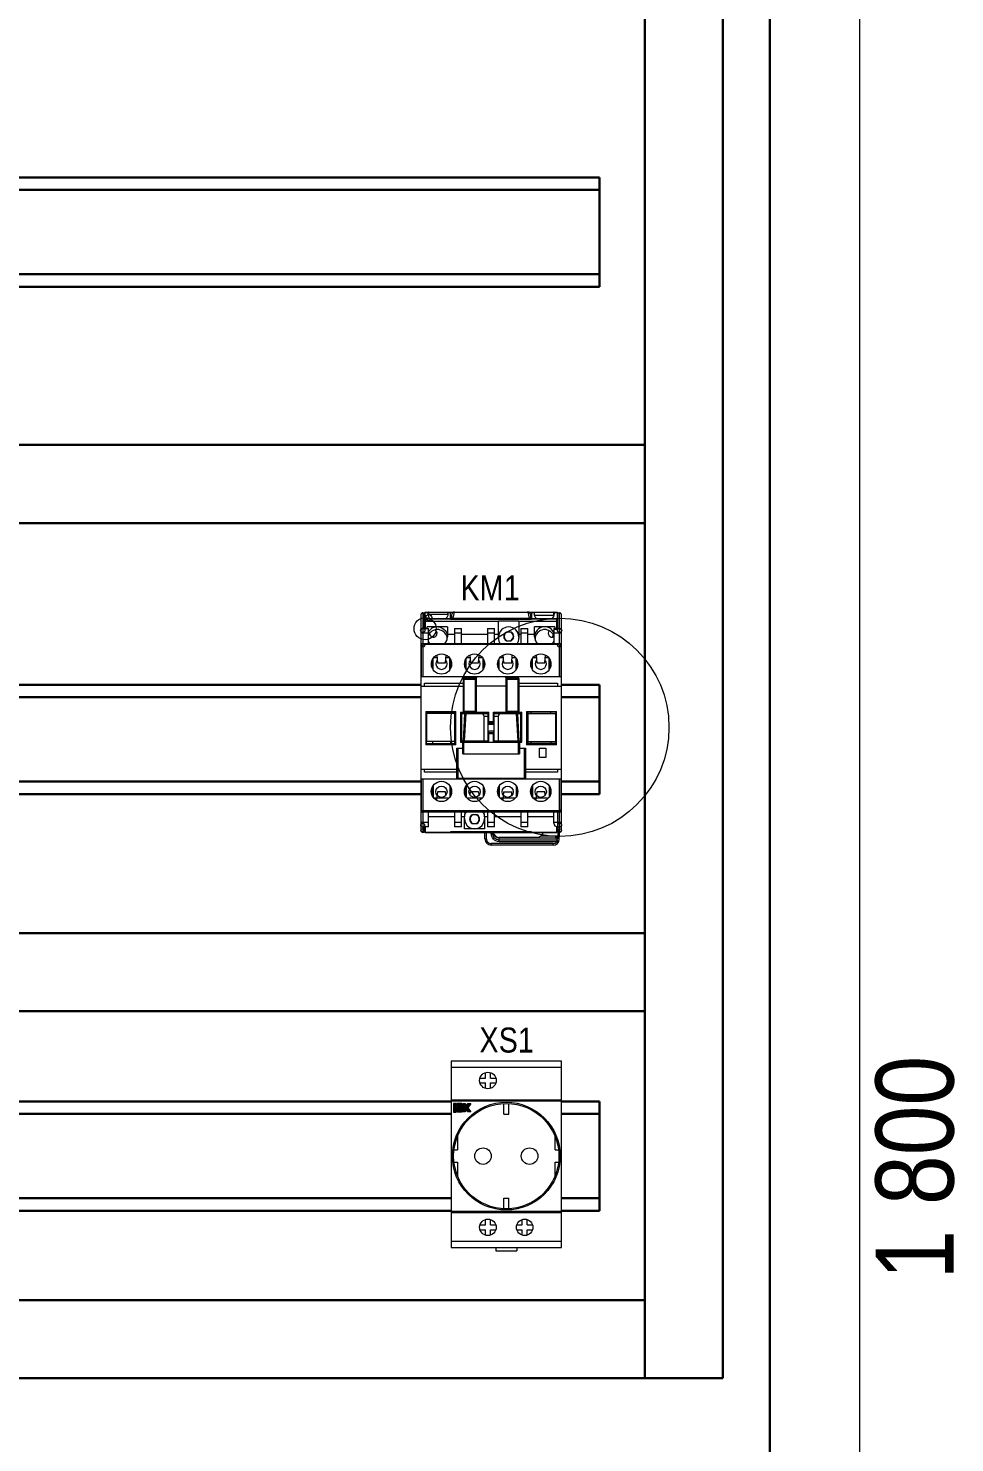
# Model space of a CAD drawing. Header units: millimetres. Extents: x -6000 to 26000, y -6000 to 26000.
# Drawn here: x 127.7 to 168.9, y -3089.5 to -3026.5 of the extents above; entities that cross this region are included whole.
import ezdxf

# ---------------------------------------------------------------- set-up
doc = ezdxf.new("R2010")
doc.units = ezdxf.units.MM
doc.header["$MEASUREMENT"] = 0
for name, color, linetype, lineweight in [('Чертеж и Рисунок_Ном._пера__1', 7, 'Continuous', 15), ('Чертеж и Рисунок_Ном._пера__2', 8, 'Continuous', 15), ('Чертеж и Рисунок_Ном._пера__21', 7, 'Continuous', 30), ('Чертеж и Рисунок_Ном._пера__7', 7, 'Continuous', 15)]:
    doc.layers.add(name, color=color, linetype=linetype, lineweight=lineweight)
for name, color, linetype, lineweight, true_color in [('Чертеж и Рисунок_Ном._пера__25', 7, 'Continuous', 0, 0x5555ff), ('Чертеж и Рисунок_Ном._пера__8', 7, 'Continuous', 15, 0xa80f02), ('Чертеж и Рисунок_Ном._пера__85', 7, 'Continuous', 5, 0x66b7ff), ('Чертеж и Рисунок_Ном._пера__9', 7, 'Continuous', 15, 0x3dad99)]:
    doc.layers.add(name, color=color, linetype=linetype, lineweight=lineweight, true_color=true_color)
doc.styles.add('СГЕНЕРИР_СТИЛЬ_1', font='ARIALN.TTF')

msp = doc.modelspace()

# ---------------------------------------------------------------- hatches: boundary and pattern name
at = {"layer": 'Чертеж и Рисунок_Ном._пера__2', "linetype": 'Continuous', "lineweight": 15}
msp.add_hatch(color=8, dxfattribs=at).paths.add_polyline_path([(146.725, -3074.35), (146.725, -3074.451), (146.965, -3074.451), (146.965, -3074.35)])
at = {"layer": 'Чертеж и Рисунок_Ном._пера__8', "linetype": 'Continuous', "lineweight": 15, "true_color": 0xa80f02}
for points in [[(146.689, -3074.452), (146.689, -3074.35), (146.587, -3074.35), (146.587, -3074.452)], [(146.689, -3074.485), (146.587, -3074.485), (146.587, -3074.726), (146.689, -3074.726)], [(146.723, -3074.484), (146.723, -3074.724), (146.965, -3074.724), (146.965, -3074.622), (146.827, -3074.622), (146.827, -3074.587), (146.965, -3074.587), (146.965, -3074.484)], [(147.001, -3074.721), (147.105, -3074.721), (147.105, -3074.589), (147.14, -3074.589), (147.225, -3074.72), (147.354, -3074.72), (147.228, -3074.537), (147.353, -3074.35), (147.229, -3074.35), (147.14, -3074.485), (147.104, -3074.485), (147.104, -3074.35), (147.001, -3074.35)]]:
    msp.add_hatch(color=14, dxfattribs=at).paths.add_polyline_path(points)

# ---------------------------------------------------------------- linework, layer by layer
at = {"layer": 'Чертеж и Рисунок_Ном._пера__2', "color": 8, "linetype": 'Continuous', "lineweight": 15}
msp.add_lwpolyline([(146.725, -3074.451), (146.965, -3074.451), (146.965, -3074.35), (146.725, -3074.35)], close=True, dxfattribs=at)
at = {"layer": 'Чертеж и Рисунок_Ном._пера__21', "color": 7, "linetype": 'Continuous', "lineweight": 30}
for p, q in [((160.671, -2951.991), (160.671, -3202.374)), ((155.101, -3086.582), (155.101, -2961.611)), ((158.578, -2961.611), (158.578, -3086.582)), ((106.117, -3033.098), (153.086, -3033.098)), ((153.086, -3037.965), (153.086, -3033.098)), ((106.117, -3033.654), (153.086, -3033.654)), ((153.086, -3037.409), (106.11, -3037.409)), ((153.086, -3037.965), (106.117, -3037.965)), ((82.773, -3045.014), (155.101, -3045.014)), ((155.101, -3045.014), (155.101, -3048.491)), ((155.101, -3048.491), (82.773, -3048.491)), ((104.499, -3055.692), (145.135, -3055.692)), ((151.393, -3055.692), (153.086, -3055.692)), ((153.086, -3060.56), (153.086, -3055.692)), ((104.499, -3056.249), (145.135, -3056.249)), ((151.393, -3056.249), (153.086, -3056.249)), ((145.142, -3060.003), (104.499, -3060.003)), ((153.086, -3060.004), (151.393, -3060.004)), ((104.499, -3060.56), (145.135, -3060.56)), ((153.086, -3060.56), (151.393, -3060.56)), ((82.773, -3066.752), (155.101, -3066.752)), ((155.101, -3066.752), (155.101, -3070.229)), ((155.101, -3070.229), (82.773, -3070.229)), ((117.76, -3074.253), (146.484, -3074.253)), ((151.393, -3074.253), (153.086, -3074.253)), ((153.086, -3079.12), (153.086, -3074.253)), ((117.76, -3074.809), (146.484, -3074.809)), ((151.393, -3074.809), (153.086, -3074.809)), ((117.76, -3078.564), (146.484, -3078.564)), ((117.76, -3079.12), (146.485, -3079.12)), ((153.086, -3078.564), (151.393, -3078.564)), ((153.086, -3079.12), (151.393, -3079.12)), ((82.773, -3083.105), (155.101, -3083.105)), ((155.101, -3083.105), (155.101, -3086.582)), ((155.101, -3086.582), (82.773, -3086.582)), ((158.578, -3086.582), (155.101, -3086.582))]:
    msp.add_line(p, q, dxfattribs=at)
at = {"layer": 'Чертеж и Рисунок_Ном._пера__7', "color": 7, "linetype": 'Continuous', "lineweight": 15}
for p, q in [((145.135, -3052.575), (145.135, -3061.941)), ((145.218, -3052.491), (145.218, -3053.861)), ((145.218, -3052.491), (145.302, -3052.491)), ((145.302, -3052.51), (145.218, -3052.51)), ((145.302, -3053.194), (145.302, -3052.491)), ((145.311, -3052.464), (145.311, -3053.193)), ((145.311, -3052.464), (145.459, -3052.464)), ((145.45, -3052.495), (145.311, -3052.495)), ((145.45, -3052.495), (145.448, -3052.528)), ((145.477, -3052.464), (145.477, -3052.567)), ((145.477, -3052.464), (146.602, -3052.464)), ((146.345, -3052.567), (145.477, -3052.567)), ((146.352, -3052.528), (146.35, -3052.495)), ((146.451, -3052.495), (146.35, -3052.495)), ((146.451, -3052.764), (146.451, -3052.464)), ((146.498, -3052.594), (146.498, -3052.772)), ((146.567, -3052.728), (146.637, -3052.454)), ((146.637, -3052.454), (149.891, -3052.454)), ((149.891, -3052.454), (149.961, -3052.728)), ((149.928, -3052.464), (151.051, -3052.464)), ((150.03, -3052.772), (150.03, -3052.594)), ((150.077, -3052.764), (150.077, -3052.464)), ((150.178, -3052.495), (150.077, -3052.495)), ((150.178, -3052.495), (150.176, -3052.528)), ((150.181, -3052.599), (151.051, -3052.599)), ((151.051, -3052.599), (151.051, -3052.464)), ((151.069, -3052.464), (151.217, -3052.464)), ((151.08, -3052.528), (151.078, -3052.495)), ((151.217, -3052.495), (151.078, -3052.495)), ((151.217, -3053.193), (151.217, -3052.464)), ((151.226, -3052.491), (151.226, -3053.194)), ((151.226, -3052.491), (151.31, -3052.491)), ((151.31, -3052.51), (151.226, -3052.51)), ((151.31, -3053.861), (151.31, -3052.491)), ((151.393, -3053.247), (151.393, -3052.575)), ((145.218, -3053.175), (145.302, -3053.175)), ((145.218, -3053.194), (145.472, -3053.194)), ((145.33, -3052.764), (145.33, -3053.194)), ((146.453, -3052.764), (145.33, -3052.764)), ((146.453, -3052.768), (145.33, -3052.768)), ((148.594, -3052.884), (145.33, -3052.884)), ((145.417, -3053.194), (145.417, -3053.117)), ((145.819, -3053.117), (145.417, -3053.117)), ((145.472, -3053.861), (145.472, -3053.194)), ((146.321, -3053.117), (145.918, -3053.117)), ((146.321, -3053.117), (146.321, -3053.555)), ((146.453, -3052.772), (146.453, -3052.764)), ((146.453, -3052.772), (150.068, -3052.772)), ((146.567, -3052.728), (149.961, -3052.728)), ((146.633, -3053.194), (146.633, -3053.861)), ((146.633, -3053.194), (146.946, -3053.194)), ((146.946, -3053.861), (146.946, -3053.194)), ((148.108, -3053.194), (148.108, -3053.861)), ((148.108, -3053.194), (148.42, -3053.194)), ((148.42, -3053.861), (148.42, -3053.194)), ((148.594, -3053.618), (148.594, -3052.866)), ((149.498, -3052.866), (148.594, -3052.866)), ((149.157, -3053.347), (148.942, -3053.347)), ((149.498, -3052.866), (149.498, -3053.618)), ((151.191, -3052.884), (149.498, -3052.884)), ((149.582, -3053.194), (149.582, -3053.861)), ((149.582, -3053.194), (149.895, -3053.194)), ((149.895, -3053.861), (149.895, -3053.194)), ((150.068, -3052.764), (150.068, -3052.772)), ((151.191, -3052.764), (150.068, -3052.764)), ((151.191, -3052.768), (150.068, -3052.768)), ((150.2, -3053.555), (150.2, -3053.117)), ((150.603, -3053.117), (150.2, -3053.117)), ((151.104, -3053.117), (150.702, -3053.117)), ((151.056, -3053.194), (151.056, -3053.861)), ((151.056, -3053.194), (151.31, -3053.194)), ((151.056, -3053.224), (151.195, -3053.224)), ((151.104, -3053.117), (151.104, -3053.194)), ((151.191, -3053.194), (151.191, -3052.764)), ((151.195, -3053.224), (151.195, -3053.194)), ((151.226, -3053.175), (151.31, -3053.175)), ((151.393, -3062.184), (151.393, -3053.277)), ((145.472, -3053.402), (145.135, -3053.402)), ((145.135, -3053.861), (145.218, -3053.861)), ((145.143, -3053.945), (145.143, -3055.328)), ((145.226, -3053.948), (145.143, -3053.948)), ((145.218, -3053.861), (151.303, -3053.861)), ((145.226, -3053.864), (145.226, -3053.861)), ((145.226, -3053.948), (145.226, -3055.328)), ((145.266, -3053.866), (145.266, -3053.908)), ((145.266, -3053.866), (151.264, -3053.866)), ((151.264, -3053.908), (145.266, -3053.908)), ((146.289, -3053.54), (146.289, -3053.701)), ((146.633, -3053.458), (146.321, -3053.458)), ((146.946, -3053.402), (146.633, -3053.402)), ((148.108, -3053.458), (146.946, -3053.458)), ((148.42, -3053.402), (148.108, -3053.402)), ((148.594, -3053.458), (148.42, -3053.458)), ((148.942, -3053.736), (149.157, -3053.736)), ((149.582, -3053.458), (149.498, -3053.458)), ((149.895, -3053.402), (149.582, -3053.402)), ((150.2, -3053.458), (149.895, -3053.458)), ((150.239, -3053.731), (150.239, -3053.513)), ((150.99, -3053.576), (151.017, -3053.528)), ((151.017, -3053.431), (151.017, -3053.528)), ((151.393, -3053.402), (151.056, -3053.402)), ((151.264, -3053.908), (151.264, -3053.866)), ((151.303, -3053.861), (151.303, -3053.864)), ((151.303, -3053.861), (151.393, -3053.861)), ((151.303, -3055.328), (151.303, -3053.948)), ((151.387, -3053.948), (151.303, -3053.948)), ((151.387, -3055.328), (151.387, -3053.945)), ((145.636, -3054.943), (145.636, -3054.602)), ((145.677, -3055.007), (145.677, -3054.537)), ((145.716, -3054.48), (145.848, -3054.48)), ((145.84, -3054.382), (145.869, -3054.716)), ((146.23, -3054.716), (146.259, -3054.376)), ((146.25, -3054.48), (146.392, -3054.48)), ((146.428, -3055.009), (146.428, -3054.535)), ((146.47, -3054.597), (146.47, -3054.947)), ((147.11, -3054.943), (147.11, -3054.602)), ((147.151, -3055.007), (147.151, -3054.537)), ((147.19, -3054.48), (147.322, -3054.48)), ((147.314, -3054.382), (147.343, -3054.716)), ((147.704, -3054.716), (147.733, -3054.376)), ((147.724, -3054.48), (147.866, -3054.48)), ((147.902, -3055.009), (147.902, -3054.535)), ((147.944, -3054.597), (147.944, -3054.947)), ((148.584, -3054.943), (148.584, -3054.602)), ((148.626, -3055.007), (148.626, -3054.537)), ((148.664, -3054.48), (148.797, -3054.48)), ((148.788, -3054.382), (148.817, -3054.716)), ((149.178, -3054.716), (149.207, -3054.376)), ((149.199, -3054.48), (149.34, -3054.48)), ((149.377, -3055.009), (149.377, -3054.535)), ((149.418, -3054.597), (149.418, -3054.947)), ((150.058, -3054.943), (150.058, -3054.602)), ((150.1, -3055.007), (150.1, -3054.537)), ((150.138, -3054.48), (150.271, -3054.48)), ((150.262, -3054.382), (150.291, -3054.716)), ((150.652, -3054.716), (150.682, -3054.376)), ((150.673, -3054.48), (150.814, -3054.48)), ((150.851, -3055.009), (150.851, -3054.535)), ((150.892, -3054.597), (150.892, -3054.947)), ((145.869, -3054.716), (146.23, -3054.716)), ((147.343, -3054.716), (147.704, -3054.716)), ((148.817, -3054.716), (149.178, -3054.716)), ((150.291, -3054.716), (150.652, -3054.716)), ((145.135, -3055.328), (151.393, -3055.328)), ((145.135, -3055.759), (147.012, -3055.759)), ((145.302, -3055.759), (145.302, -3055.627)), ((145.302, -3055.627), (147.012, -3055.627)), ((147.012, -3055.426), (147.012, -3056.872)), ((147.61, -3055.453), (147.012, -3055.453)), ((147.054, -3055.384), (147.054, -3056.914)), ((147.054, -3055.384), (147.61, -3055.384)), ((147.569, -3056.914), (147.569, -3055.384)), ((147.61, -3055.328), (147.61, -3055.384)), ((147.61, -3056.872), (147.61, -3055.426)), ((147.61, -3055.746), (148.918, -3055.746)), ((148.918, -3055.384), (148.918, -3055.328)), ((148.918, -3055.384), (149.474, -3055.384)), ((148.918, -3055.426), (148.918, -3056.872)), ((149.516, -3055.453), (148.918, -3055.453)), ((148.959, -3055.384), (148.959, -3056.914)), ((149.474, -3056.914), (149.474, -3055.384)), ((149.516, -3056.872), (149.516, -3055.426)), ((149.516, -3055.627), (151.226, -3055.627)), ((149.516, -3055.759), (151.393, -3055.759)), ((151.226, -3055.627), (151.226, -3055.759)), ((145.357, -3056.886), (145.357, -3058.374)), ((145.357, -3056.886), (146.693, -3056.886)), ((145.357, -3056.914), (146.693, -3056.914)), ((145.375, -3056.914), (145.375, -3058.304)), ((145.396, -3058.221), (145.396, -3056.969)), ((146.64, -3056.969), (145.396, -3056.969)), ((145.653, -3056.969), (145.653, -3056.914)), ((146.46, -3056.914), (146.46, -3056.969)), ((146.64, -3058.304), (146.64, -3056.914)), ((146.693, -3058.374), (146.693, -3056.886)), ((146.894, -3056.914), (146.894, -3058.249)), ((146.894, -3056.914), (148.163, -3056.914)), ((146.946, -3056.914), (146.946, -3058.249)), ((146.946, -3056.949), (147.099, -3056.949)), ((146.946, -3056.969), (148.149, -3056.969)), ((147.012, -3056.872), (147.61, -3056.872)), ((147.08, -3056.969), (147.016, -3058.2)), ((147.085, -3058.2), (147.15, -3056.969)), ((147.099, -3056.969), (147.099, -3056.914)), ((147.127, -3056.969), (147.127, -3056.914)), ((147.934, -3056.914), (147.934, -3056.969)), ((147.934, -3056.949), (148.135, -3056.949)), ((147.955, -3058.2), (147.955, -3057.108)), ((148.135, -3057.108), (147.955, -3057.108)), ((148.135, -3057.762), (148.135, -3056.914)), ((148.149, -3057.445), (148.149, -3056.969)), ((148.163, -3057.4), (148.163, -3056.914)), ((148.365, -3057.4), (148.365, -3056.914)), ((148.365, -3056.914), (149.634, -3056.914)), ((148.386, -3057.445), (148.386, -3056.969)), ((148.386, -3056.969), (149.589, -3056.969)), ((148.4, -3057.762), (148.4, -3056.914)), ((148.4, -3056.949), (148.601, -3056.949)), ((148.58, -3057.108), (148.4, -3057.108)), ((148.58, -3057.108), (148.58, -3058.2)), ((148.601, -3056.969), (148.601, -3056.914)), ((148.918, -3056.872), (149.516, -3056.872)), ((149.385, -3056.969), (149.45, -3058.2)), ((149.408, -3056.914), (149.408, -3056.969)), ((149.408, -3056.949), (149.589, -3056.949)), ((149.519, -3058.2), (149.455, -3056.969)), ((149.589, -3058.249), (149.589, -3056.914)), ((149.634, -3058.249), (149.634, -3056.914)), ((149.835, -3056.886), (151.17, -3056.886)), ((149.835, -3056.886), (149.835, -3058.374)), ((151.17, -3056.914), (149.835, -3056.914)), ((149.895, -3056.914), (149.895, -3058.304)), ((149.895, -3056.969), (151.139, -3056.969)), ((150.041, -3056.969), (150.041, -3056.914)), ((150.917, -3056.969), (150.917, -3056.914)), ((151.139, -3058.221), (151.139, -3056.969)), ((151.16, -3058.304), (151.16, -3056.914)), ((151.17, -3058.374), (151.17, -3056.886)), ((146.682, -3057.456), (146.693, -3057.456)), ((146.693, -3057.734), (146.682, -3057.734)), ((146.894, -3057.456), (146.905, -3057.456)), ((146.905, -3057.734), (146.894, -3057.734)), ((148.131, -3058.249), (148.135, -3057.762)), ((148.163, -3057.331), (148.365, -3057.331)), ((148.365, -3057.4), (148.163, -3057.4)), ((148.177, -3057.456), (148.358, -3057.456)), ((148.358, -3057.762), (148.177, -3057.762)), ((148.404, -3058.249), (148.4, -3057.762)), ((149.63, -3057.456), (149.634, -3057.456)), ((149.634, -3057.734), (149.63, -3057.734)), ((149.835, -3057.456), (149.853, -3057.456)), ((149.853, -3057.734), (149.835, -3057.734)), ((145.357, -3058.304), (146.693, -3058.304)), ((145.357, -3058.332), (146.693, -3058.332)), ((146.693, -3058.374), (145.357, -3058.374)), ((146.64, -3058.221), (145.396, -3058.221)), ((145.653, -3058.221), (145.653, -3058.304)), ((146.46, -3058.221), (146.46, -3058.304)), ((146.894, -3058.249), (149.634, -3058.249)), ((148.149, -3058.2), (146.946, -3058.2)), ((146.946, -3058.221), (147.099, -3058.221)), ((146.998, -3058.777), (146.998, -3058.29)), ((147.04, -3058.249), (147.04, -3058.777)), ((147.099, -3058.249), (147.099, -3058.2)), ((147.127, -3058.249), (147.127, -3058.2)), ((147.934, -3058.2), (147.934, -3058.249)), ((148.131, -3058.221), (147.934, -3058.221)), ((148.149, -3058.2), (148.149, -3057.772)), ((148.163, -3058.249), (148.163, -3057.818)), ((148.163, -3057.818), (148.365, -3057.818)), ((148.365, -3057.887), (148.163, -3057.887)), ((148.365, -3058.249), (148.365, -3057.818)), ((148.386, -3058.2), (148.386, -3057.772)), ((149.589, -3058.2), (148.386, -3058.2)), ((148.601, -3058.221), (148.404, -3058.221)), ((148.601, -3058.249), (148.601, -3058.2)), ((149.408, -3058.2), (149.408, -3058.249)), ((149.589, -3058.221), (149.408, -3058.221)), ((149.488, -3058.777), (149.488, -3058.249)), ((149.529, -3058.29), (149.529, -3058.777)), ((151.17, -3058.304), (149.835, -3058.304)), ((149.835, -3058.332), (151.17, -3058.332)), ((151.17, -3058.374), (149.835, -3058.374)), ((149.895, -3058.221), (151.139, -3058.221)), ((150.041, -3058.304), (150.041, -3058.221)), ((150.917, -3058.221), (150.917, -3058.304)), ((146.734, -3059.848), (146.734, -3058.513)), ((146.734, -3058.513), (146.998, -3058.513)), ((146.776, -3058.513), (146.776, -3059.89)), ((146.998, -3058.777), (149.529, -3058.777)), ((149.529, -3058.513), (149.794, -3058.513)), ((149.752, -3059.89), (149.752, -3058.513)), ((149.794, -3058.513), (149.794, -3059.848)), ((150.42, -3058.513), (150.698, -3058.513)), ((150.42, -3058.93), (150.42, -3058.513)), ((150.698, -3058.93), (150.42, -3058.93)), ((150.698, -3058.513), (150.698, -3058.93)), ((145.135, -3059.459), (146.734, -3059.459)), ((145.302, -3059.591), (145.302, -3059.459)), ((146.734, -3059.591), (145.302, -3059.591)), ((149.794, -3059.459), (151.393, -3059.459)), ((151.226, -3059.591), (149.794, -3059.591)), ((151.226, -3059.459), (151.226, -3059.591)), ((145.135, -3059.89), (151.393, -3059.89)), ((145.142, -3059.89), (145.142, -3061.315)), ((145.225, -3059.89), (145.225, -3061.352)), ((145.636, -3060.62), (145.636, -3060.272)), ((145.677, -3060.21), (145.677, -3060.682)), ((146.428, -3060.21), (146.428, -3060.682)), ((146.47, -3060.272), (146.47, -3060.62)), ((146.734, -3059.848), (149.794, -3059.848)), ((147.11, -3060.62), (147.11, -3060.272)), ((147.151, -3060.21), (147.151, -3060.682)), ((147.902, -3060.21), (147.902, -3060.682)), ((147.944, -3060.272), (147.944, -3060.62)), ((148.584, -3060.62), (148.584, -3060.272)), ((148.626, -3060.21), (148.626, -3060.682)), ((149.377, -3060.21), (149.377, -3060.682)), ((149.418, -3060.272), (149.418, -3060.62)), ((150.058, -3060.62), (150.058, -3060.272)), ((150.1, -3060.21), (150.1, -3060.682)), ((150.851, -3060.21), (150.851, -3060.682)), ((150.892, -3060.272), (150.892, -3060.62)), ((151.303, -3061.352), (151.303, -3059.89)), ((151.386, -3061.315), (151.386, -3059.89)), ((146.391, -3060.738), (145.715, -3060.738)), ((145.869, -3060.466), (145.837, -3060.835)), ((146.23, -3060.466), (145.869, -3060.466)), ((146.242, -3060.609), (146.23, -3060.466)), ((147.865, -3060.738), (147.189, -3060.738)), ((147.331, -3060.6), (147.343, -3060.466)), ((147.704, -3060.466), (147.343, -3060.466)), ((147.451, -3060.883), (147.603, -3060.883)), ((147.704, -3060.466), (147.716, -3060.609)), ((149.339, -3060.738), (148.663, -3060.738)), ((148.817, -3060.466), (148.785, -3060.835)), ((148.817, -3060.466), (149.178, -3060.466)), ((149.191, -3060.609), (149.178, -3060.466)), ((150.813, -3060.738), (150.137, -3060.738)), ((150.291, -3060.466), (150.259, -3060.835)), ((150.652, -3060.466), (150.291, -3060.466)), ((150.665, -3060.609), (150.652, -3060.466)), ((145.135, -3061.357), (151.393, -3061.357)), ((145.142, -3061.315), (145.142, -3061.312)), ((145.184, -3061.357), (145.184, -3061.354)), ((145.218, -3061.357), (145.218, -3062.024)), ((151.303, -3061.31), (145.225, -3061.31)), ((145.225, -3061.352), (151.303, -3061.352)), ((145.472, -3062.024), (145.472, -3061.357)), ((146.633, -3061.357), (146.633, -3062.024)), ((146.946, -3062.024), (146.946, -3061.357)), ((147.635, -3061.482), (147.419, -3061.482)), ((148.108, -3061.357), (148.108, -3062.024)), ((148.42, -3062.024), (148.42, -3061.357)), ((149.582, -3061.357), (149.582, -3062.024)), ((149.895, -3062.024), (149.895, -3061.357)), ((151.056, -3061.864), (151.056, -3061.357)), ((151.216, -3061.357), (151.216, -3062.024)), ((151.31, -3062.268), (151.31, -3061.357)), ((151.344, -3061.354), (151.344, -3061.357)), ((151.386, -3061.312), (151.386, -3061.313)), ((145.135, -3061.816), (145.472, -3061.816)), ((145.135, -3061.954), (145.135, -3062.184)), ((145.472, -3062.024), (145.218, -3062.024)), ((145.218, -3062.024), (145.218, -3062.268)), ((145.302, -3062.033), (145.218, -3062.033)), ((145.302, -3062.268), (145.302, -3062.024)), ((145.33, -3062.024), (145.33, -3062.271)), ((146.633, -3061.583), (145.472, -3061.583)), ((146.633, -3061.816), (146.946, -3061.816)), ((146.946, -3062.024), (146.633, -3062.024)), ((147.071, -3061.583), (146.946, -3061.583)), ((147.071, -3062.108), (147.071, -3061.561)), ((147.975, -3062.108), (147.071, -3062.108)), ((147.419, -3061.871), (147.635, -3061.871)), ((147.975, -3061.561), (147.975, -3062.108)), ((148.108, -3061.583), (147.975, -3061.583)), ((148.108, -3061.816), (148.42, -3061.816)), ((148.42, -3062.024), (148.108, -3062.024)), ((149.582, -3061.583), (148.42, -3061.583)), ((149.582, -3061.816), (149.895, -3061.816)), ((149.895, -3062.024), (149.582, -3062.024)), ((151.056, -3061.583), (149.895, -3061.583)), ((151.056, -3061.816), (151.393, -3061.816)), ((151.191, -3062.271), (151.191, -3062.017)), ((151.31, -3062.024), (151.216, -3062.024)), ((151.226, -3062.028), (151.226, -3062.268)), ((151.31, -3062.033), (151.226, -3062.033)), ((145.218, -3062.259), (145.302, -3062.259)), ((145.302, -3062.268), (145.218, -3062.268)), ((145.33, -3062.26), (146.453, -3062.26)), ((145.33, -3062.271), (146.453, -3062.271)), ((146.453, -3062.247), (150.068, -3062.245)), ((146.453, -3062.271), (146.453, -3062.245)), ((150.068, -3062.247), (146.453, -3062.247)), ((146.453, -3062.268), (150.068, -3062.268)), ((147.989, -3062.56), (147.989, -3062.268)), ((147.989, -3062.56), (148.059, -3062.56)), ((148.059, -3062.56), (148.059, -3062.268)), ((148.267, -3062.268), (148.267, -3062.318)), ((148.267, -3062.318), (148.337, -3062.318)), ((151.019, -3062.768), (148.267, -3062.768)), ((148.267, -3062.768), (148.267, -3062.838)), ((148.337, -3062.319), (148.337, -3062.268)), ((150.312, -3062.49), (148.615, -3062.49)), ((148.615, -3062.681), (148.615, -3062.49)), ((148.615, -3062.505), (151.227, -3062.505)), ((151.189, -3062.615), (148.615, -3062.615)), ((148.615, -3062.681), (151.189, -3062.681)), ((150.068, -3062.245), (150.068, -3062.271)), ((150.068, -3062.26), (151.191, -3062.26)), ((150.068, -3062.271), (151.191, -3062.271)), ((151.231, -3062.438), (150.473, -3062.438)), ((151.019, -3062.838), (151.019, -3062.768)), ((151.189, -3062.615), (151.189, -3062.681)), ((151.189, -3062.681), (151.245, -3062.722)), ((151.226, -3062.259), (151.31, -3062.259)), ((151.31, -3062.268), (151.226, -3062.268)), ((151.231, -3062.438), (151.228, -3062.502)), ((151.235, -3062.268), (151.231, -3062.438)), ((151.231, -3062.438), (151.3, -3062.44)), ((151.297, -3062.567), (151.305, -3062.268)), ((151.019, -3062.838), (148.267, -3062.838)), ((146.484, -3072.732), (151.393, -3072.732)), ((147.769, -3073.21), (148.012, -3073.21)), ((147.769, -3073.428), (148.012, -3073.428)), ((148.012, -3073.21), (148.012, -3072.967)), ((148.012, -3073.67), (148.012, -3073.428)), ((148.23, -3073.21), (148.23, -3072.967)), ((148.23, -3073.21), (148.472, -3073.21)), ((148.23, -3073.67), (148.23, -3073.428)), ((148.23, -3073.428), (148.472, -3073.428)), ((146.484, -3074.178), (151.393, -3074.178)), ((146.484, -3074.232), (151.393, -3074.232)), ((148.83, -3074.817), (148.83, -3074.344)), ((149.048, -3074.817), (149.048, -3074.344)), ((148.83, -3074.817), (149.048, -3074.817)), ((146.762, -3075.814), (146.762, -3076.412)), ((151.115, -3076.412), (151.115, -3075.814)), ((146.61, -3076.412), (146.762, -3076.412)), ((151.115, -3076.412), (151.268, -3076.412)), ((146.61, -3076.961), (146.762, -3076.961)), ((146.762, -3076.961), (146.762, -3077.56)), ((151.115, -3076.961), (151.268, -3076.961)), ((151.115, -3077.56), (151.115, -3076.961)), ((146.484, -3079.145), (151.393, -3079.141)), ((148.83, -3079.029), (148.83, -3078.556)), ((148.83, -3078.556), (149.048, -3078.556)), ((149.048, -3079.029), (149.048, -3078.556)), ((146.485, -3079.199), (151.393, -3079.195)), ((147.769, -3079.749), (148.012, -3079.749)), ((148.012, -3079.749), (148.012, -3079.507)), ((148.23, -3079.749), (148.23, -3079.507)), ((148.23, -3079.749), (148.472, -3079.749)), ((149.405, -3079.749), (149.648, -3079.749)), ((149.648, -3079.749), (149.648, -3079.507)), ((149.866, -3079.749), (149.866, -3079.507)), ((149.866, -3079.749), (150.108, -3079.749)), ((147.769, -3079.967), (148.012, -3079.967)), ((148.012, -3080.21), (148.012, -3079.967)), ((148.23, -3080.21), (148.23, -3079.967)), ((148.23, -3079.967), (148.472, -3079.967)), ((149.405, -3079.967), (149.648, -3079.967)), ((149.648, -3080.21), (149.648, -3079.967)), ((149.866, -3080.21), (149.866, -3079.967)), ((149.866, -3079.967), (150.108, -3079.967)), ((146.484, -3080.477), (151.393, -3080.477)), ((146.484, -3080.75), (151.393, -3080.75)), ((148.472, -3080.75), (148.472, -3080.913)), ((149.405, -3080.75), (149.405, -3080.913))]:
    msp.add_line(p, q, dxfattribs=at)
at = {"layer": 'Чертеж и Рисунок_Ном._пера__7', "color": 7, "linetype": 'Continuous', "lineweight": 15, "flags": 128}
for points in [[(145.218, -3052.51), (145.186, -3052.515), (145.159, -3052.531), (145.149, -3052.542), (145.141, -3052.555), (145.137, -3052.568), (145.135, -3052.582)], [(145.452, -3052.478), (145.45, -3052.495)], [(145.459, -3052.464), (145.452, -3052.478)], [(145.459, -3052.502), (145.461, -3052.486), (145.461, -3052.474)], [(146.341, -3052.464), (146.339, -3052.474), (146.339, -3052.486), (146.341, -3052.502)], [(146.347, -3052.478), (146.344, -3052.467)], [(146.35, -3052.495), (146.347, -3052.478)], [(150.181, -3052.478), (150.178, -3052.495)], [(150.187, -3052.464), (150.181, -3052.478)], [(150.187, -3052.502), (150.189, -3052.486), (150.189, -3052.474)], [(151.069, -3052.464), (151.067, -3052.474), (151.067, -3052.486), (151.069, -3052.502)], [(151.076, -3052.478), (151.072, -3052.467)], [(151.078, -3052.495), (151.076, -3052.478)], [(151.393, -3052.582), (151.391, -3052.568), (151.387, -3052.555), (151.379, -3052.542), (151.369, -3052.531), (151.341, -3052.515), (151.31, -3052.51)], [(145.135, -3053.247), (145.136, -3053.234), (145.141, -3053.221), (145.148, -3053.208), (145.158, -3053.198), (145.183, -3053.182), (145.213, -3053.175)], [(145.819, -3053.117), (145.764, -3053.126), (145.711, -3053.142), (145.66, -3053.164), (145.612, -3053.192), (145.568, -3053.226), (145.529, -3053.264), (145.495, -3053.307), (145.467, -3053.353)], [(145.918, -3053.117), (145.988, -3053.13), (146.054, -3053.153), (146.117, -3053.187), (146.173, -3053.229), (146.221, -3053.279), (146.261, -3053.336), (146.291, -3053.398), (146.311, -3053.464)], [(151.314, -3053.175), (151.345, -3053.182), (151.37, -3053.198), (151.38, -3053.208), (151.387, -3053.221), (151.391, -3053.234), (151.393, -3053.247)], [(145.226, -3053.864), (145.215, -3053.865), (145.204, -3053.867), (145.186, -3053.876), (145.174, -3053.89), (145.169, -3053.906), (145.174, -3053.921), (145.186, -3053.935), (145.194, -3053.94), (145.204, -3053.944), (145.226, -3053.948)], [(145.226, -3053.948), (145.23, -3053.933), (145.239, -3053.921), (145.252, -3053.912), (145.266, -3053.908)], [(145.266, -3053.866), (145.251, -3053.866), (145.239, -3053.866), (145.228, -3053.865)], [(151.303, -3053.864), (151.293, -3053.866), (151.278, -3053.866), (151.264, -3053.866)], [(151.264, -3053.908), (151.278, -3053.912), (151.29, -3053.921), (151.299, -3053.933), (151.303, -3053.948)], [(151.303, -3053.948), (151.325, -3053.944), (151.335, -3053.94), (151.343, -3053.935), (151.356, -3053.921), (151.36, -3053.906), (151.356, -3053.89), (151.343, -3053.876), (151.325, -3053.867), (151.303, -3053.864)], [(147.099, -3056.949), (147.11, -3056.95)], [(147.119, -3056.955), (147.127, -3056.965)], [(147.119, -3058.215), (147.099, -3058.221)], [(147.127, -3058.201), (147.122, -3058.212)], [(145.225, -3061.31), (145.209, -3061.31), (145.193, -3061.31), (145.179, -3061.31), (145.166, -3061.311), (145.156, -3061.311), (145.146, -3061.312)], [(145.184, -3061.354), (145.196, -3061.352), (145.209, -3061.352), (145.225, -3061.352)], [(151.386, -3061.312), (151.372, -3061.311), (151.362, -3061.311), (151.349, -3061.31), (151.335, -3061.31), (151.319, -3061.31), (151.303, -3061.31)], [(151.303, -3061.352), (151.319, -3061.352), (151.332, -3061.352)], [(145.216, -3062.033), (145.185, -3062.026), (145.159, -3062.009), (145.141, -3061.984), (145.135, -3061.954)], [(151.393, -3061.954), (151.387, -3061.984), (151.369, -3062.009), (151.343, -3062.026), (151.312, -3062.033)], [(145.135, -3062.184), (145.142, -3062.213), (145.161, -3062.237), (145.187, -3062.254), (145.218, -3062.259)], [(148.615, -3062.681), (148.546, -3062.674), (148.48, -3062.652), (148.419, -3062.618), (148.367, -3062.572), (148.324, -3062.517), (148.293, -3062.455), (148.274, -3062.388), (148.267, -3062.318)], [(148.615, -3062.615), (148.559, -3062.608), (148.506, -3062.591), (148.457, -3062.562), (148.436, -3062.545), (148.416, -3062.525), (148.382, -3062.48), (148.357, -3062.429), (148.349, -3062.403), (148.342, -3062.375), (148.337, -3062.319)], [(148.35, -3062.307), (148.366, -3062.348), (148.389, -3062.386), (148.417, -3062.42), (148.45, -3062.45), (148.487, -3062.473), (148.528, -3062.491), (148.571, -3062.501), (148.615, -3062.505)], [(151.227, -3062.505), (151.224, -3062.533), (151.217, -3062.56), (151.205, -3062.587), (151.189, -3062.615)], [(151.189, -3062.615), (151.205, -3062.617), (151.221, -3062.625), (151.237, -3062.637), (151.249, -3062.653), (151.253, -3062.663), (151.256, -3062.672), (151.257, -3062.691), (151.253, -3062.708), (151.245, -3062.722)], [(151.297, -3062.576), (151.296, -3062.563), (151.293, -3062.55), (151.287, -3062.538), (151.278, -3062.526), (151.266, -3062.517), (151.254, -3062.51), (151.227, -3062.505)], [(151.297, -3062.567), (151.296, -3062.555), (151.293, -3062.543), (151.286, -3062.532), (151.277, -3062.521), (151.266, -3062.513), (151.253, -3062.507), (151.228, -3062.502)], [(151.31, -3062.259), (151.341, -3062.254), (151.367, -3062.237), (151.386, -3062.213), (151.393, -3062.184)]]:
    msp.add_lwpolyline(points, dxfattribs=at)
at = {"layer": 'Чертеж и Рисунок_Ном._пера__7', "color": 7, "linetype": 'Continuous', "lineweight": 15}
for points in [[(151.393, -3080.75), (151.393, -3072.46), (146.484, -3072.46), (146.484, -3080.75)], [(148.472, -3080.913), (149.405, -3080.913)]]:
    msp.add_lwpolyline(points, dxfattribs=at)
for centre, radius in [((145.324, -3053.196), 0.494), ((145.478, -3052.706), 0.14), ((145.218, -3053.27), 0.0955), ((151.319, -3057.593), 4.861), ((151.31, -3053.27), 0.0955), ((145.226, -3053.944), 0.0823), ((151.303, -3053.943), 0.0822), ((146.054, -3054.772), 0.452), ((147.528, -3054.772), 0.452), ((149.002, -3054.772), 0.452), ((150.476, -3054.772), 0.452), ((146.053, -3060.446), 0.452), ((146.053, -3060.46), 0.25), ((147.527, -3060.446), 0.452), ((147.527, -3060.46), 0.25), ((149.001, -3060.446), 0.452), ((149.001, -3060.46), 0.25), ((150.475, -3060.446), 0.452), ((150.475, -3060.46), 0.25), ((151.345, -3061.312), 0.0414), ((145.218, -3061.945), 0.0877), ((145.208, -3062.181), 0.0728), ((151.31, -3061.945), 0.0877), ((151.32, -3062.181), 0.0728), ((151.175, -3062.499), 0.0524), ((148.121, -3073.319), 0.368), ((148.939, -3076.687), 2.4), ((148.939, -3076.687), 2.345), ((147.903, -3076.687), 0.368), ((149.975, -3076.687), 0.368), ((148.121, -3079.858), 0.368), ((149.757, -3079.858), 0.368)]:
    msp.add_circle(centre, radius, dxfattribs=at)
for centre, radius, start, end in [((145.218, -3052.575), 0.0834, 90, 180), ((145.477, -3052.742), 0.278, 126.66564, 130.5311), ((145.477, -3052.702), 0.135, 90.06852, 98.44767), ((145.477, -3052.742), 0.278, 90, 93.62903), ((151.051, -3052.742), 0.278, 86.33558, 90), ((151.051, -3052.737), 0.138, 85.05453, 89.96862), ((151.051, -3052.739), 0.14, 78.25676, 85.0554), ((151.051, -3052.742), 0.278, 49.4187, 53.30229), ((151.31, -3052.575), 0.0834, 0, 90), ((145.218, -3053.277), 0.0834, 90, 180), ((145.866, -3053.694), 0.45, 121.98983, 151.59827), ((145.691, -3053.409), 0.167, 180, 69.09514), ((145.869, -3053.657), 0.543, 90.00076, 95.20385), ((145.868, -3053.66), 0.545, 84.80838, 89.98544), ((145.872, -3053.693), 0.448, 9.27819, 58.05592), ((149.046, -3053.569), 0.452, 0, 180), ((149.05, -3053.541), 0.223, 118.95502, 241.04498), ((149.05, -3053.541), 0.204, 100.663, 259.337), ((149.05, -3053.541), 0.204, 280.663, 79.337), ((149.05, -3053.541), 0.223, 298.95502, 61.04498), ((150.649, -3053.693), 0.448, 121.94423, 170.66839), ((150.976, -3053.409), 0.167, 134.69598, 300.23954), ((150.655, -3053.694), 0.45, 26.56607, 58.01339), ((151.31, -3053.277), 0.0834, 0, 90), ((145.226, -3053.945), 0.0835, 94.91236, 180.06981), ((145.226, -3053.948), 0.0834, 89.97608, 179.95618), ((145.869, -3053.555), 0.452, 207.88765, 223.42838), ((145.869, -3053.555), 0.452, 316.65531, 0), ((145.889, -3053.555), 0.431, 0.01519, 12.19552), ((149.046, -3053.618), 0.452, 180, 213.59184), ((149.046, -3053.618), 0.452, 326.29176, 0), ((150.652, -3053.555), 0.452, 180, 223.42838), ((150.652, -3053.555), 0.452, 316.65531, 333.78647), ((151.303, -3053.948), 0.0834, 0.04378, 90.02466), ((151.303, -3053.945), 0.0835, 359.92906, 85.9889), ((146.053, -3054.758), 0.25, 138.29776, 43.71701), ((147.527, -3054.758), 0.25, 138.29776, 43.71701), ((149.001, -3054.758), 0.25, 138.29776, 43.71701), ((150.475, -3054.758), 0.25, 138.29776, 43.71701), ((147.054, -3055.426), 0.0417, 90, 180.00052), ((147.569, -3055.426), 0.0417, 359.99954, 90), ((148.959, -3055.426), 0.0417, 90, 180.00046), ((149.474, -3055.426), 0.0417, 0, 90), ((147.054, -3056.872), 0.0417, 180, 270), ((147.569, -3056.872), 0.0417, 270, 0), ((147.815, -3057.108), 0.139, 359.98874, 89.98497), ((148.719, -3057.108), 0.139, 90.01501, 180.01127), ((148.959, -3056.872), 0.0417, 180, 270), ((149.474, -3056.872), 0.0417, 270, 0), ((146.682, -3057.414), 0.0417, 180, 270), ((146.682, -3057.776), 0.0417, 90, 180), ((146.905, -3057.414), 0.0417, 270, 0), ((146.905, -3057.776), 0.0417, 0, 90), ((148.177, -3057.414), 0.0417, 180, 270), ((148.177, -3057.804), 0.0417, 90, 179.5), ((148.358, -3057.414), 0.0417, 270, 0), ((148.358, -3057.804), 0.0417, 0.3251, 90), ((149.63, -3057.414), 0.0417, 180, 270), ((149.63, -3057.776), 0.0417, 90, 180), ((149.853, -3057.414), 0.0417, 270, 0), ((149.853, -3057.776), 0.0417, 0, 90), ((147.04, -3058.29), 0.0417, 90, 180), ((149.488, -3058.29), 0.0417, 0, 90), ((146.776, -3059.848), 0.0417, 180, 270), ((149.752, -3059.848), 0.0417, 270, 0), ((145.184, -3061.315), 0.0418, 179.93607, 269.92914), ((145.184, -3061.312), 0.0417, 183.67306, 270.03451), ((147.527, -3061.677), 0.223, 118.95502, 241.04498), ((147.527, -3061.677), 0.204, 100.663, 259.337), ((147.527, -3061.677), 0.204, 280.663, 79.337), ((147.527, -3061.677), 0.223, 298.95502, 61.04498), ((151.344, -3061.315), 0.0418, 270.06563, 0.05696), ((151.344, -3061.312), 0.0417, 269.96348, 356.20027), ((145.218, -3061.941), 0.0834, 180, 270), ((151.216, -3061.864), 0.16, 180, 270), ((151.063, -3061.993), 0.14, 344.06783, 349.62254), ((151.31, -3061.941), 0.0834, 270, 0), ((145.218, -3062.184), 0.0834, 180, 270), ((145.464, -3061.99), 0.278, 233.12488, 241.02378), ((146.612, -3062.129), 0.139, 245.96531, 270), ((146.653, -3062.129), 0.139, 240.69789, 269.93242), ((148.267, -3062.56), 0.278, 180, 270), ((148.267, -3062.56), 0.209, 180.00003, 270.00004), ((148.626, -3062.221), 0.289, 189.47386, 197.28955), ((148.615, -3062.212), 0.278, 190.95256, 270), ((149.875, -3062.129), 0.139, 270.06591, 299.30591), ((149.916, -3062.129), 0.139, 270, 294.03734), ((150.312, -3062.212), 0.278, 270, 349.7203), ((151.019, -3062.56), 0.278, 270, 358.49978), ((151.019, -3062.56), 0.209, 270.00001, 324.43031), ((151.064, -3061.99), 0.278, 297.48001, 306.87513), ((151.31, -3062.184), 0.0834, 270, 0)]:
    msp.add_arc(centre, radius, start, end, dxfattribs=at)
for centre, major_axis, ratio, start_param, end_param in [((145.9, -3052.528), (0.452, 0), 0.813473, 3.141593, 3.854411), ((145.9, -3052.673), (0, 0.783), 0.57735, 1.350848, 1.418919), ((145.9, -3052.528), (0.452, 0), 0.813473, 5.566034, 6.283186), ((145.9, -3052.673), (0, 0.783), 0.57735, 4.857298, 4.932338), ((146.636, -3052.593), (-0.045, -0.132), 0.988668, 3.460729, 5.045356), ((149.892, -3052.593), (0.045, -0.132), 0.988668, 1.237829, 2.822456), ((150.628, -3052.528), (0.452, 0), 0.813473, 3.141593, 3.854411), ((150.628, -3052.673), (0, 0.783), 0.57735, 1.350848, 1.426293), ((150.628, -3052.528), (0.452, 0), 0.813473, 5.566034, 6.283186), ((150.628, -3052.673), (0, 0.783), 0.57735, 4.864387, 4.932338), ((145.869, -3053.68), (0.346, 0.305), 0.951248, 0.872872, 1.435128), ((145.869, -3053.68), (0.346, -0.305), 0.951248, 1.706465, 2.26872), ((146.567, -3052.797), (0.0223, 0.0661), 0.988668, 0.315757, 1.501023), ((149.961, -3052.797), (-0.0223, 0.0661), 0.988668, 4.778934, 5.967428), ((150.652, -3053.555), (0.452, 0), 0.975419, 1.679905, 3.141593), ((150.652, -3053.68), (0.346, 0.305), 0.951248, 0.872872, 1.435128), ((150.652, -3053.49), (0.452, 0), 0.83082, 1.461688, 1.679905), ((150.652, -3053.68), (0.346, -0.305), 0.951248, 1.706465, 2.26872), ((150.652, -3053.555), (0.452, 0), 0.975419, 0.44122, 1.461688), ((147.523, -3061.561), (0, 0.461), 0.980834, 1.099986, 1.570796), ((147.523, -3061.601), (0, 0.457), 0.988096, 0.989598, 1.530608), ((147.523, -3061.601), (0, 0.457), 0.988096, 4.752649, 5.293372), ((147.523, -3061.561), (0, 0.461), 0.980834, 4.712389, 5.183695), ((147.523, -3061.651), (0, 0.457), 0.988096, 1.570796, 4.712389)]:
    msp.add_ellipse(centre, major_axis=major_axis, ratio=ratio, start_param=start_param, end_param=end_param, dxfattribs=at)
at = {"layer": 'Чертеж и Рисунок_Ном._пера__85', "color": 151, "linetype": 'Continuous', "lineweight": 5, "true_color": 0x66b7ff}
msp.add_line((164.673, -3202.374), (164.673, -2951.991), dxfattribs=at)
at = {"layer": 'Чертеж и Рисунок_Ном._пера__9', "color": 135, "linetype": 'Continuous', "lineweight": 15, "true_color": 0x3dad99}
for points in [[(146.587, -3074.452), (146.689, -3074.452), (146.689, -3074.35), (146.587, -3074.35)], [(146.587, -3074.726), (146.689, -3074.726), (146.689, -3074.485), (146.587, -3074.485)]]:
    msp.add_lwpolyline(points, close=True, dxfattribs=at)
at = {"layer": 'Чертеж и Рисунок_Ном._пера__9', "color": 135, "linetype": 'Continuous', "lineweight": 15, "true_color": 0x3dad99, "flags": 128}
for points in [[(146.723, -3074.484), (146.965, -3074.484), (146.965, -3074.587), (146.827, -3074.587), (146.827, -3074.622), (146.965, -3074.622), (146.965, -3074.724), (146.723, -3074.724)], [(147.001, -3074.35), (147.104, -3074.35), (147.104, -3074.485), (147.14, -3074.485), (147.229, -3074.35), (147.353, -3074.35), (147.228, -3074.537), (147.354, -3074.72), (147.225, -3074.72), (147.14, -3074.589), (147.105, -3074.589), (147.105, -3074.721), (147.001, -3074.721)]]:
    msp.add_lwpolyline(points, close=True, dxfattribs=at)

# ---------------------------------------------------------------- texts
at = {"layer": 'Чертеж и Рисунок_Ном._пера__1', "color": 7, "linetype": 'Continuous', "lineweight": 15, "char_height": 1.11253, "attachment_point": 7, "style": 'СГЕНЕРИР_СТИЛЬ_1'}
for s, insert in [('\\A1;{\\pql;\\fArial Narrow|b0|i0|c204|p34;KM}', (146.901, -3051.935)), ('\\A1;{\\pql;\\fArial Narrow|b0|i0|c204|p34;1}', (148.828, -3051.935)), ('\\A1;{\\pql;\\fArial Narrow|b0|i0|c204|p34;X}', (147.745, -3072.07)), ('\\A1;{\\pql;\\fArial Narrow|b0|i0|c204|p34;S1}', (148.603, -3072.09))]:
    msp.add_mtext(s, dxfattribs=dict(at, insert=insert))
at = {"layer": 'Чертеж и Рисунок_Ном._пера__25', "color": 173, "linetype": 'Continuous', "lineweight": 0, "true_color": 0x5555ff, "insert": (168.904, -3082.189), "char_height": 3.47667, "attachment_point": 7, "rotation": 90, "style": 'СГЕНЕРИР_СТИЛЬ_1'}
msp.add_mtext('\\A1;{\\pql;\\fArial Narrow|b0|i0|c204|p34;1\xa0800}', dxfattribs=at)

doc.saveas('drawing.dxf')
